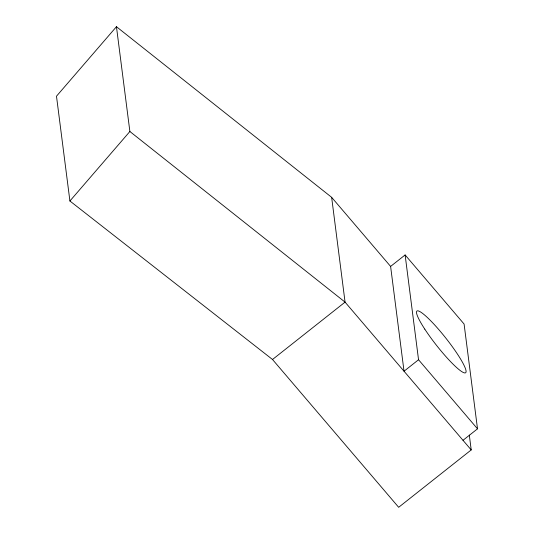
<?xml version="1.0" encoding="UTF-8"?>
<svg xmlns="http://www.w3.org/2000/svg" width="534" height="534" viewBox="0 0 534 534"><rect width="100%" height="100%" fill="white"/><g stroke="black" fill="none" stroke-linecap="round" stroke-linejoin="round"><path stroke-width="0.8" d="M390.608 266.419L405.119 254.945L418.543 359.736L404.031 371.217L390.608 266.419L331.641 197.326L116.452 26.7L56.491 96.2L69.914 200.998L272.514 359.495L398.664 507.3L471.215 449.928L469.313 435.076M69.914 200.998L129.875 131.498L116.452 26.7M272.514 359.495L345.064 302.124L331.641 197.326M463.005 440.303L477.509 428.829L464.086 324.031L405.119 254.945M129.875 131.498L345.064 302.124L471.215 449.928M418.543 359.736L477.509 428.829M424.797 329.151A39.289 5.894 51.7 0 0 465.601 372.765A39.289 5.894 51.7 0 0 433.541 323.744A39.289 5.894 51.7 0 0 424.797 329.151"/></g></svg>
